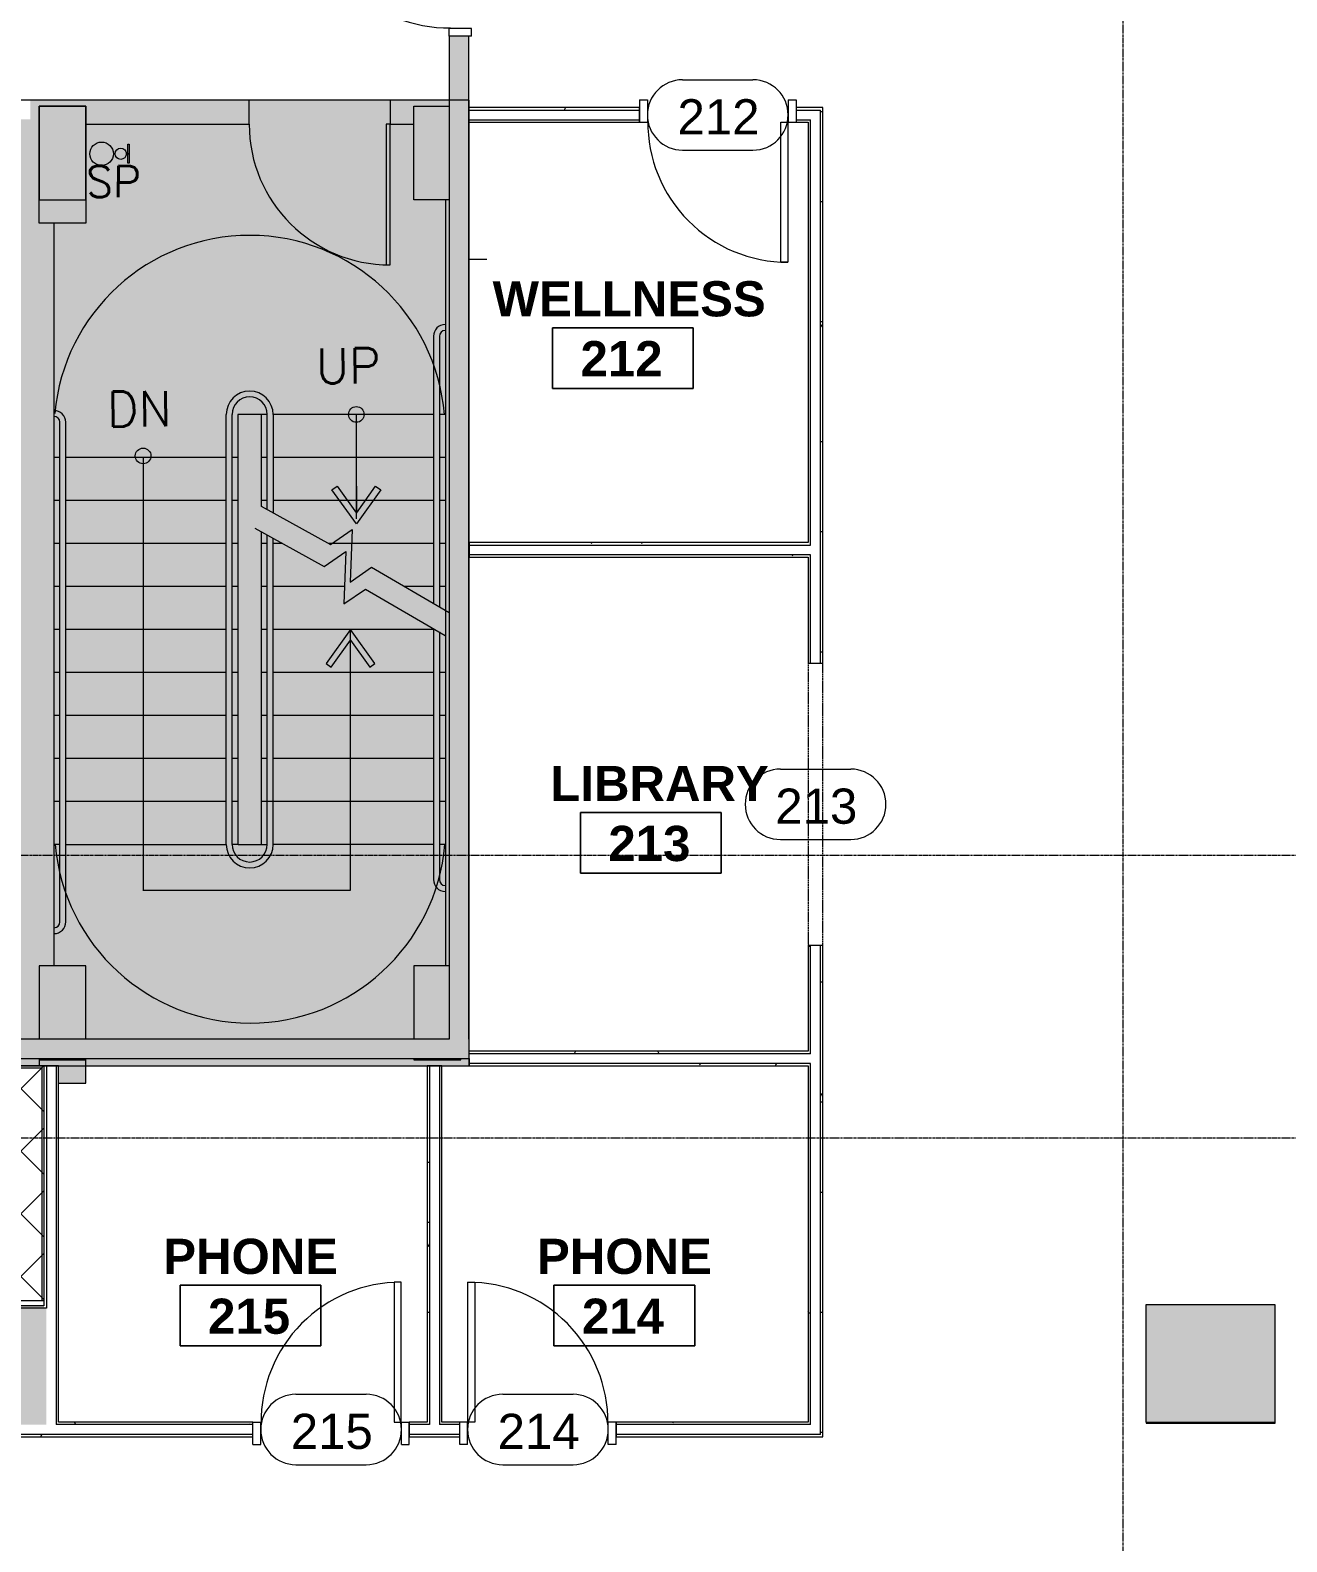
# Model space of a CAD drawing. Header units: inches. Extents: x 920 to 3559, y -583 to 5722.
# Drawn here: x 2636.7 to 2958, y 4664.5 to 5051.2 of the extents above; entities that cross this region are included whole.
import ezdxf

# ---------------------------------------------------------------- set-up
doc = ezdxf.new("R2010")
doc.units = ezdxf.units.IN
doc.header["$MEASUREMENT"] = 0
doc.linetypes.add('Grid Line 1_2_', pattern=[0.875, 0.5, -0.125, 0.125, -0.125])
doc.linetypes.add('Overhead', pattern=[0.15625, 0.09375, -0.0625])
for name, color, linetype, lineweight in [('1900 Duke Street_2nd Flr_LINKED_dwg', 8, 'Continuous', 9), ('A-AREA-IDEN', 2, 'Continuous', 9), ('A-COLS', 52, 'Continuous', 13), ('A-DETL-GENF', 92, 'Continuous', 9), ('A-DETL-MEDM', 33, 'Continuous', 20), ('A-DETL-THIN', 151, 'Continuous', 9), ('A-DOOR', 31, 'Continuous', 13), ('A-DOOR-FRAM', 31, 'Continuous', 20), ('A-DOOR-IDEN', 31, 'Continuous', 9), ('A-WALL', 113, 'Continuous', 13), ('A-WALL-PATT', 111, 'Continuous', 13), ('AE-COLUMN', 7, 'Continuous', 9), ('AE-DOORS', 7, 'Continuous', 9), ('AE-FIXTURE', 7, 'Continuous', 9), ('AE-STAIRS', 7, 'Continuous', 9), ('AE-WALLS-PATT', 7, 'Continuous', 9), ('AE-WALLS-TENANT', 7, 'Continuous', 9), ('I-WALL', 2, 'Continuous', 13), ('Q-CASE', 31, 'Continuous', 9), ('S-GRID', 1, 'Continuous', 9)]:
    doc.layers.add(name, color=color, linetype=linetype, lineweight=lineweight)
doc.styles.add('romans', font='romans__.ttf', dxfattribs={"height": 9})
doc.styles.add('romans_2', font='romans__.ttf', dxfattribs={"height": 8})
doc.styles.add('Swis721 Lt BT', font='swissl.ttf', dxfattribs={"height": 9})
doc.styles.add('Swis721 Lt BT_B', font='', dxfattribs={"height": 9})
doc.styles.get('Swis721 Lt BT_B').set_extended_font_data('Swis721 Lt BT', bold=True)
pattern_1 = [(0, (-27928.1796, 0), (30.72, 7.68), [1.267, -21.773, 1.267, -21.773, -122.88]), (0, (-27928.1796, 0), (30.72, 7.68), [-46.08, 1.267, -44.813, 1.267, -21.773, -53.76]), (0, (-27928.1796, 0), (30.72, 7.68), [-115.2, 1.267, -14.093, 1.267, -37.133]), (120, (-27916.6596, 3.84), (-22.0110751, 22.7643004), [1.267, -21.773, 1.267, -21.773, -122.88]), (120, (-27916.6596, 3.84), (-22.0110751, 22.7643004), [-46.08, 1.267, -44.813, 1.267, -21.773, -53.76]), (120, (-27916.6596, 3.84), (-22.0110751, 22.7643004), [-115.2, 1.267, -14.093, 1.267, -37.133]), (240, (-27912.8196, 19.2), (-8.7089249, -30.4443004), [1.267, -21.773, 1.267, -21.773, -122.88]), (240, (-27912.8196, 19.2), (-8.7089249, -30.4443004), [-46.08, 1.267, -44.813, 1.267, -21.773, -53.76]), (240, (-27912.8196, 19.2), (-8.7089249, -30.4443004), [-115.2, 1.267, -14.093, 1.267, -37.133])]
pattern_2 = [(225, (30568.358, 4786.202), (8.012227, -8.012227), []), (315, (30568.358, 4786.202), (8.012227, 8.012227), [])]

# ---------------------------------------------------------------- blocks, each defined once
blk = doc.blocks.new('1900 Duke Street_2nd Flr_LINKED_dwg_X-CORE$0$DRMX-6424985-FIRST FLOOR CONSTRUCTION')
at = {"layer": 'AE-DOORS', "flags": 128}
blk.add_lwpolyline([(1558.31, 648.31), (1557.31, 648.31), (1557.31, 612.31), (1558.31, 612.31)], close=True, dxfattribs=at)
blk = doc.blocks.new('1900 Duke Street_2nd Flr_LINKED_dwg_X-CORE$0$AHEAD-6424981-FIRST FLOOR CONSTRUCTION')
at = {"layer": 'AE-STAIRS', "flags": 128}
blk.add_lwpolyline([(0, 1.075), (0, 0.306), (0.548, 1.075), (0.693, 0.972), (0, 0), (-0.693, 0.972), (-0.548, 1.075), (0, 0.306)], dxfattribs=at)
blk = doc.blocks.new('1900 Duke Street_2nd Flr_LINKED_dwg_X-CORE$0$AHEAD-6424982-FIRST FLOOR CONSTRUCTION')
at = {"layer": 'AE-STAIRS', "flags": 128}
blk.add_lwpolyline([(0, 1.075), (0, 0.306), (0.548, 1.075), (0.693, 0.972), (0, 0), (-0.693, 0.972), (-0.548, 1.075), (0, 0.306)], dxfattribs=at)
blk = doc.blocks.new('1900 Duke Street_2nd Flr_LINKED_dwg-5565117-FIRST FLOOR CONSTRUCTION')
at = {"layer": 'AE-COLUMN'}
for points in [[(1468.56, 628.97), (1480.56, 628.97), (1480.56, 652.97), (1468.56, 652.97), (1468.56, 637.31)], [(1572.46, 628.97), (1573.44, 628.97), (1573.44, 652.97), (1564.38, 652.93), (1564.38, 628.97), (1572.44, 628.97)], [(1468.56, 622.97), (1480.56, 622.97), (1480.56, 628.97), (1468.56, 628.97)], [(1473.56, 402.97), (1480.56, 402.97), (1480.56, 408.97), (1468.56, 408.97), (1468.56, 407.39), (1473.56, 407.39)], [(1469.81, 346.02), (1469.81, 346.02), (1457.81, 346.02)], [(1784.69, 315.96), (1784.69, 345.96), (1784.63, 345.96), (1784.63, 316.25), (1781.69, 316.25), (1781.69, 315.96), (1784.63, 315.96)], [(1759.19, 315.96), (1781.69, 315.96), (1781.69, 316.25), (1751.69, 316.25), (1751.69, 315.96), (1757.69, 315.96)]]:
    blk.add_hatch(color=256, dxfattribs=at).paths.add_polyline_path(points, flags=0)
h = blk.add_hatch(color=256, dxfattribs=at)
h.paths.add_polyline_path([(1480.56, 408.97), (1480.56, 409.27), (1468.56, 409.27), (1468.56, 408.97)], flags=0)
h.paths.add_polyline_path([(1468.56, 414.27), (1480.56, 414.27), (1480.56, 432.97), (1468.56, 432.97)], flags=0)
h = blk.add_hatch(color=256, dxfattribs=at)
h.paths.add_polyline_path([(1564.38, 408.97), (1576.38, 408.97), (1576.38, 409.27), (1564.38, 409.27)], flags=0)
h.paths.add_polyline_path([(1571.05, 414.27), (1573.44, 414.27), (1573.44, 432.97), (1564.38, 432.97), (1564.38, 414.27)], flags=0)
at = {"layer": 'AE-WALLS-PATT'}
h = blk.add_hatch(color=256, dxfattribs=at)
h.paths.add_polyline_path([(1358.81, 407.39), (1466.31, 407.39), (1466.31, 409.27), (1091.56, 409.27), (1091.56, 408.97), (1067.56, 408.99), (1067.56, 409.27), (1009.81, 409.27), (1009.81, 408.95), (991.94, 408.95), (991.94, 408.39), (986.94, 408.39), (986.94, 408.95), (979.81, 408.97), (979.81, 420.95), (982.69, 420.95), (982.69, 445.06), (984.31, 445.06), (984.31, 449.94), (977.81, 449.94), (977.81, 407.39), (1321.69, 407.39)], flags=0)
h.paths.add_polyline_path([(1093.6, 414.27), (1093.81, 414.27), (1093.81, 604.31), (1194.06, 604.31), (1194.06, 637.56), (1213.06, 637.56), (1213.06, 642.44), (1194.06, 642.44), (1194.06, 654.44), (1165.76, 654.44), (1165.76, 648.31), (1189.19, 648.31), (1189.19, 610.31), (1093.81, 610.31), (1093.81, 648.31), (1129.76, 648.31), (1129.76, 654.44), (1127.44, 654.44), (1127.44, 649.45), (1091.56, 649.45), (1091.56, 640.95), (1089.69, 640.95), (1089.69, 420.99), (1091.56, 420.97), (1091.56, 414.27)], flags=0)
h.paths.add_polyline_path([(979.81, 611.94), (984.31, 611.94), (984.31, 616.81), (982.69, 616.81), (982.69, 640.95), (979.81, 640.95), (979.81, 652.95), (986.94, 652.95), (986.94, 654.44), (977.81, 654.44), (977.81, 611.94)], flags=0)
h.paths.add_polyline_path([(1055.56, 646.06), (1055.56, 649.45), (1003.81, 649.45), (1003.81, 646.06)], flags=0)
h = blk.add_hatch(color=256, dxfattribs=at)
h.paths.add_polyline_path([(1468.56, 407.39), (1468.56, 409.27), (1466.31, 409.27), (1466.31, 407.39)], flags=0)
h.paths.add_polyline_path([(1466.38, 414.27), (1468.56, 414.27), (1468.56, 432.97), (1472.44, 432.97), (1472.44, 622.97), (1468.56, 622.97), (1468.56, 652.97), (1480.56, 652.97), (1480.56, 648.31), (1522.31, 648.31), (1522.31, 654.44), (1466.31, 654.44), (1466.31, 414.27)], flags=0)
h = blk.add_hatch(color=256, dxfattribs=at)
h.paths.add_polyline_path([(1480.56, 407.39), (1578.56, 407.39), (1578.56, 409.27), (1576.38, 409.27), (1576.38, 408.97), (1564.38, 408.97), (1564.38, 409.27), (1480.56, 409.27), (1480.56, 408.97)], flags=0)
h.paths.add_polyline_path([(1578.56, 414.27), (1578.56, 648.81), (1578.44, 648.81), (1578.44, 414.27)], flags=0)
h.paths.add_polyline_path([(1572.44, 432.97), (1573.44, 432.97), (1573.44, 628.97), (1572.46, 628.97), (1572.44, 479.31)], flags=0)
h.paths.add_polyline_path([(1558.31, 648.31), (1564.38, 648.31), (1564.38, 652.97), (1573.44, 652.97), (1573.44, 654.44), (1558.31, 654.44), (1558.31, 652.28)], flags=0)
h.paths.add_polyline_path([(1578.56, 652.56), (1578.56, 654.44), (1578.44, 654.42), (1578.44, 652.56), (1578.54, 652.56)], flags=0)
at = {"layer": 'AE-COLUMN'}
for p, q in [((1564.38, 652.97), (1573.44, 652.97)), ((1468.56, 409.27), (1468.56, 408.97)), ((1468.56, 409.27), (1468.56, 407.39)), ((1468.56, 409.27), (1468.56, 407.39)), ((1468.56, 409.27), (1468.56, 407.39)), ((1564.38, 409.27), (1564.38, 408.97)), ((1751.69, 316.25), (1751.69, 315.96)), ((1754.69, 316.25), (1754.69, 315.96))]:
    blk.add_line(p, q, dxfattribs=at)
at = {"layer": 'AE-COLUMN', "flags": 128}
for points in [[(1468.56, 628.97), (1480.56, 628.97), (1480.56, 652.97), (1468.56, 652.97), (1468.56, 628.97), (1480.56, 628.97), (1480.56, 652.97), (1468.56, 652.97)], [(1468.56, 652.97), (1480.56, 652.97), (1480.56, 622.97), (1468.56, 622.97), (1468.56, 652.97), (1480.56, 652.97), (1480.56, 622.97), (1468.56, 622.97), (1468.56, 652.97), (1480.56, 652.97), (1480.56, 622.97), (1468.56, 622.97)]]:
    blk.add_lwpolyline(points, close=True, dxfattribs=at)
for points in [[(1573.44, 628.97), (1564.38, 628.97), (1564.38, 652.97), (1573.44, 652.97)], [(1573.44, 628.97), (1564.38, 628.97), (1564.38, 652.97), (1573.44, 652.97)], [(1573.44, 628.97), (1564.38, 628.97), (1564.38, 652.97), (1573.44, 652.97)], [(1573.44, 628.97), (1564.38, 628.97), (1564.38, 652.97), (1573.44, 652.97)], [(1573.44, 628.97), (1564.38, 628.97), (1564.38, 652.97)], [(1480.56, 414.27), (1480.56, 432.97), (1468.56, 432.97), (1468.56, 414.27)], [(1480.56, 414.27), (1480.56, 432.97), (1468.56, 432.97), (1468.56, 414.27)], [(1480.56, 414.27), (1480.56, 432.97), (1468.56, 432.97), (1468.56, 414.27)], [(1480.56, 414.27), (1480.56, 432.97), (1468.56, 432.97), (1468.56, 414.27)], [(1480.56, 414.27), (1480.56, 432.97), (1468.56, 432.97), (1468.56, 414.27)], [(1573.44, 432.97), (1564.38, 432.97), (1564.38, 414.27)], [(1573.44, 432.97), (1564.38, 432.97), (1564.38, 414.27)], [(1573.44, 432.97), (1564.38, 432.97), (1564.38, 414.27)], [(1573.44, 432.97), (1564.38, 432.97), (1564.38, 414.27)], [(1573.44, 432.97), (1564.38, 432.97), (1564.38, 414.27)], [(1468.56, 408.97), (1480.56, 408.97), (1480.56, 409.27)], [(1468.56, 409.27), (1468.56, 408.97), (1480.56, 408.97), (1480.56, 409.27)], [(1473.56, 402.97), (1480.56, 402.97), (1480.56, 409.27)], [(1473.56, 402.97), (1480.56, 402.97), (1480.56, 409.27)], [(1473.56, 402.97), (1480.56, 402.97), (1480.56, 409.27)], [(1564.38, 409.27), (1564.38, 408.97), (1576.38, 408.97), (1576.38, 409.27)], [(1564.38, 409.27), (1564.38, 408.97), (1576.38, 408.97), (1576.38, 409.27)], [(1564.38, 408.97), (1576.38, 408.97), (1576.38, 409.27)], [(1564.38, 409.27), (1564.38, 408.97), (1576.38, 408.97), (1576.38, 409.27)], [(1564.38, 409.27), (1564.38, 408.97), (1576.38, 408.97), (1576.38, 409.27)], [(1754.69, 315.96), (1784.69, 315.96), (1784.69, 345.96), (1784.63, 345.96)], [(1754.69, 316.25), (1754.69, 315.96), (1784.69, 315.96), (1784.69, 345.96), (1784.63, 345.96)], [(1751.69, 315.96), (1781.69, 315.96), (1781.69, 316.25)]]:
    blk.add_lwpolyline(points, dxfattribs=at)
at = {"layer": 'AE-DOORS'}
blk.add_arc((1558.31, 648.31), 36, 180, 270, dxfattribs=at)
at = {"layer": 'AE-FIXTURE', "flags": 128}
for points in [[(1491.64, 638.32), (1491.27, 638.32), (1491.27, 643.18), (1491.64, 643.18)], [(1491.27, 640.59), (1490.9, 640.59), (1490.9, 640.91), (1491.27, 640.91)]]:
    blk.add_lwpolyline(points, close=True, dxfattribs=at)
at = {"layer": 'AE-FIXTURE'}
for centre, radius in [((1484.56, 640.75), 3), ((1489.47, 640.75), 1.43)]:
    blk.add_circle(centre, radius, dxfattribs=at)
at = {"layer": 'AE-STAIRS'}
for p, q in [((1569.43, 594.06), (1569.43, 525.76)), ((1570.93, 594.06), (1570.93, 524.88)), ((1549.7, 547.36), (1549.7, 574.06)), ((1572.43, 574.06), (1570.93, 574.06)), ((1473.9, 444.25), (1473.9, 572.06)), ((1475.4, 444.25), (1475.4, 572.06)), ((1473.89, 563.06), (1472.42, 563.06)), ((1516.43, 563.06), (1475.39, 563.06)), ((1495.21, 563.06), (1495.21, 452.32)), ((1519.43, 563.06), (1517.93, 563.06)), ((1526.93, 563.06), (1525.43, 563.06)), ((1569.43, 563.06), (1528.43, 563.06)), ((1572.43, 563.06), (1570.93, 563.06)), ((1473.89, 552.06), (1472.43, 552.06)), ((1516.43, 552.06), (1475.39, 552.06)), ((1519.43, 552.06), (1517.93, 552.06)), ((1526.93, 552.06), (1525.43, 552.06)), ((1569.43, 552.06), (1528.43, 552.06)), ((1572.43, 552.06), (1570.93, 552.06)), ((1473.89, 541.06), (1472.43, 541.06)), ((1516.43, 541.06), (1475.39, 541.06)), ((1519.43, 541.06), (1517.93, 541.06)), ((1526.93, 541.06), (1525.43, 541.06)), ((1530.86, 541.06), (1528.43, 541.06)), ((1569.43, 541.06), (1542.6, 541.06)), ((1572.43, 541.06), (1570.93, 541.06)), ((1473.9, 530.06), (1472.43, 530.06)), ((1516.43, 530.06), (1475.4, 530.06)), ((1519.43, 530.06), (1517.93, 530.06)), ((1526.93, 530.06), (1525.43, 530.06)), ((1546.67, 530.06), (1528.43, 530.06)), ((1543.5, 530.06), (1542.6, 530.06)), ((1569.43, 530.06), (1562.05, 530.06)), ((1572.43, 530.06), (1570.93, 530.06)), ((1473.9, 519.06), (1472.42, 519.06)), ((1516.43, 519.06), (1475.4, 519.06)), ((1519.43, 519.06), (1517.93, 519.06)), ((1526.93, 519.06), (1525.43, 519.06)), ((1569.43, 519.06), (1528.43, 519.06)), ((1569.43, 519.28), (1569.43, 455.06)), ((1570.93, 518.41), (1570.93, 455.06)), ((1473.9, 508.06), (1472.42, 508.06)), ((1516.43, 508.06), (1475.4, 508.06)), ((1519.43, 508.06), (1517.93, 508.06)), ((1526.93, 508.06), (1525.43, 508.06)), ((1569.43, 508.06), (1528.43, 508.06)), ((1572.43, 508.06), (1570.93, 508.06)), ((1473.9, 497.06), (1472.43, 497.06)), ((1516.43, 497.06), (1475.4, 497.06)), ((1519.43, 497.06), (1517.93, 497.06)), ((1526.93, 497.06), (1525.43, 497.06)), ((1569.43, 497.06), (1528.43, 497.06)), ((1572.43, 497.06), (1570.93, 497.06)), ((1473.9, 486.06), (1472.43, 486.06)), ((1516.43, 486.06), (1475.4, 486.06)), ((1519.43, 486.06), (1517.93, 486.06)), ((1526.93, 486.06), (1525.43, 486.06)), ((1569.43, 486.06), (1528.43, 486.06)), ((1572.43, 486.06), (1570.93, 486.06)), ((1473.9, 475.06), (1472.43, 475.06)), ((1516.43, 475.06), (1475.4, 475.06)), ((1519.43, 475.06), (1517.93, 475.06)), ((1569.43, 475.06), (1525.43, 475.06)), ((1572.43, 475.06), (1570.93, 475.06)), ((1473.9, 464.06), (1472.63, 464.06)), ((1572.42, 464.06), (1570.93, 464.06))]:
    blk.add_line(p, q, dxfattribs=at)
at = {"layer": 'AE-STAIRS', "flags": 128}
for points in [[(1475.4, 464.06), (1516.43, 464.06), (1516.43, 574.06)], [(1519.43, 574.06), (1519.43, 464.06), (1517.93, 464.06), (1517.93, 574.06)], [(1525.43, 550.54), (1525.43, 574.06), (1519.43, 574.06)], [(1526.93, 549.71), (1526.93, 574.06), (1525.43, 574.06)], [(1569.43, 574.06), (1528.43, 574.06), (1528.43, 548.88)], [(1525.36, 550.58), (1543.1, 540.79), (1548.63, 544.59), (1548.08, 531.18), (1553.61, 534.99), (1573.44, 523.42)], [(1519.44, 464.06), (1525.43, 464.06), (1525.43, 544.06)], [(1523.76, 544.98), (1541.5, 535.19), (1547.03, 539), (1546.48, 525.59), (1552.01, 529.39), (1572.44, 517.53)], [(1525.43, 464.06), (1526.93, 464.06), (1526.93, 543.23)], [(1569.43, 464.06), (1528.43, 464.06), (1528.43, 542.4)], [(1495.14, 452.32), (1548.18, 452.32), (1548.18, 519.06)]]:
    blk.add_lwpolyline(points, dxfattribs=at)
at = {"layer": 'AE-STAIRS'}
for centre in [(1549.7, 574.06), (1495.18, 563.46)]:
    blk.add_circle(centre, 2, dxfattribs=at)
for centre, radius, start, end in [((1522.4, 569.88), 50, 4.7933, 174.9185), ((1572.43, 594.06), 3, 90, 180), ((1572.43, 594.06), 1.5, 90, 180), ((1522.43, 574.06), 6, 0, 180), ((1522.43, 574.06), 4.5, 0, 180), ((1472.39, 572.06), 3, 0, 90), ((1472.39, 572.06), 1.5, 0, 90), ((1522.52, 468.36), 50, 184.9271, 355.0729), ((1522.44, 464.06), 6, 180, 360), ((1522.44, 464.06), 4.5, 180, 360), ((1572.43, 455.06), 3, 180, 270), ((1572.43, 455.06), 1.5, 180, 270), ((1472.4, 444.25), 3, 270, 360), ((1472.4, 444.25), 1.5, 270, 360)]:
    blk.add_arc(centre, radius, start, end, dxfattribs=at)
at = {"layer": 'AE-WALLS-TENANT'}
for p, q in [((1578.56, 541.27), (1578.56, 648.81)), ((1572.46, 628.95), (1572.46, 432.95)), ((1472.44, 432.95), (1472.44, 622.97)), ((1578.56, 613.83), (1583.06, 613.83)), ((1578.56, 414.27), (1578.56, 537.52)), ((1473.56, 407.39), (1567.81, 407.39)), ((1571.56, 407.39), (1578.56, 407.39))]:
    blk.add_line(p, q, dxfattribs=at)
at = {"layer": 'AE-WALLS-TENANT', "flags": 128}
for points in [[(1480.56, 648.31), (1522.31, 648.31), (1522.31, 654.44), (1463.38, 654.44)], [(1573.44, 654.44), (1558.31, 654.44), (1558.31, 648.31), (1564.38, 648.31)], [(1578.56, 652.56), (1578.56, 654.44), (1578.44, 654.44)]]:
    blk.add_lwpolyline(points, dxfattribs=at)
blk.add_blockref('1900 Duke Street_2nd Flr_LINKED_dwg_X-CORE$0$DRMX-6424985-FIRST FLOOR CONSTRUCTION', (0, 0))
at = {"xscale": 9, "yscale": 9, "zscale": 9}
blk.add_blockref('1900 Duke Street_2nd Flr_LINKED_dwg_X-CORE$0$AHEAD-6424982-FIRST FLOOR CONSTRUCTION', (1549.7, 546.04), dxfattribs=at)
at = {"extrusion": (0, 0, -1), "xscale": 9, "yscale": 9, "zscale": -9, "rotation": 180}
blk.add_blockref('1900 Duke Street_2nd Flr_LINKED_dwg_X-CORE$0$AHEAD-6424981-FIRST FLOOR CONSTRUCTION', (-1548.18, 519.06), dxfattribs=at)
at = {"layer": 'AE-FIXTURE', "insert": (1480.61, 637.68), "char_height": 8, "width": 19.0165, "attachment_point": 1, "rotation": 359.6912, "line_spacing_factor": 0.983083, "style": 'romans_2'}
blk.add_mtext('SP', dxfattribs=at)
at = {"layer": 'AE-STAIRS', "char_height": 9, "width": 22.4905, "attachment_point": 1, "line_spacing_factor": 0.983083, "style": 'romans'}
for s, insert, rotation in [('UP', (1539.31, 590.94), 0.388), ('DN', (1485.87, 579.91), 0.518)]:
    blk.add_mtext(s, dxfattribs=dict(at, insert=insert, rotation=rotation))
blk = doc.blocks.new('Single Flush - OTJ_SOLIDFLUSH_ALUM-5854607-FIRST FLOOR CONSTRUCTION')
at = {"layer": 'A-DOOR', "lineweight": 20}
for p, q in [((-7.42, 27.82), (-8.65, 26.59)), ((17.91, 2.5), (-7.42, 27.82)), ((-8.65, 26.59), (16.67, 1.26)), ((16.67, 1.26), (17.91, 2.5))]:
    blk.add_line(p, q, dxfattribs=at)
at = {"layer": 'A-DOOR', "lineweight": 9}
blk.add_arc((17.91, 2.5), 35.81, 135, 180.5, dxfattribs=at)
at = {"layer": 'A-DOOR-FRAM'}
for p, q in [((-20, -3.25), (-20, 2.5)), ((-20, 2.5), (-18, 2.5)), ((-18, -3.25), (-18, 2.5)), ((18, -3.25), (18, 2.5)), ((18, 2.5), (20, 2.5)), ((20, -3.25), (20, 2.5)), ((-20, -3.25), (-18, -3.25)), ((18, -3.25), (20, -3.25))]:
    blk.add_line(p, q, dxfattribs=at)
blk = doc.blocks.new('Single Flush - OTJ_SOLIDFLUSH_ALUM-5854609-FIRST FLOOR CONSTRUCTION')
at = {"layer": 'A-DOOR', "lineweight": 20}
for p, q in [((16.15625, -1.875), (17.90625, -1.875)), ((16.15625, -37.6875), (16.15625, -1.875)), ((17.90625, -1.875), (17.90625, -37.6875)), ((17.90625, -37.6875), (16.15625, -37.6875))]:
    blk.add_line(p, q, dxfattribs=at)
at = {"layer": 'A-DOOR', "lineweight": 9}
blk.add_arc((17.90625, -1.875), 35.8125, 179.5, 270, dxfattribs=at)
at = {"layer": 'A-DOOR-FRAM'}
for p, q in [((-20, 3.875), (-20, -1.875)), ((-20, 3.875), (-18, 3.875)), ((-18, 3.875), (-18, -1.875)), ((18.000004, 3.875), (18.000004, -1.875)), ((18.000004, 3.875), (20.000004, 3.875)), ((20.000004, 3.875), (20.000004, -1.875)), ((-20, -1.875), (-18, -1.875)), ((18.000004, -1.875), (20.000004, -1.875))]:
    blk.add_line(p, q, dxfattribs=at)
blk = doc.blocks.new('Single Flush - OTJ_SOLIDFLUSH_ALUM-5854608-FIRST FLOOR CONSTRUCTION')
at = {"layer": 'A-DOOR', "lineweight": 20}
for p, q in [((16.15625, 37.6875), (16.15625, 1.875)), ((17.90625, 37.6875), (16.15625, 37.6875)), ((17.90625, 1.875), (17.90625, 37.6875)), ((16.15625, 1.875), (17.90625, 1.875))]:
    blk.add_line(p, q, dxfattribs=at)
at = {"layer": 'A-DOOR', "lineweight": 9}
blk.add_arc((17.90625, 1.875), 35.8125, 90, 180.5, dxfattribs=at)
at = {"layer": 'A-DOOR-FRAM'}
for p, q in [((-20, -3.875), (-20, 1.875)), ((-20, 1.875), (-18, 1.875)), ((-18, -3.875), (-18, 1.875)), ((18.000004, -3.875), (18.000004, 1.875)), ((18.000004, 1.875), (20.000004, 1.875)), ((20.000004, -3.875), (20.000004, 1.875)), ((-20, -3.875), (-18, -3.875)), ((18.000004, -3.875), (20.000004, -3.875))]:
    blk.add_line(p, q, dxfattribs=at)
blk = doc.blocks.new('C-L SHAPE COUNTER TOP - C-L SHAPE COUNTER TOP-6428071-FIRST FLOOR CONSTRUCTION')
at = {"layer": 'Q-CASE'}
h = blk.add_hatch(dxfattribs=at)
h.set_pattern_fill('FP_4', color=256, style=0, pattern_type=2)
h.set_pattern_definition(pattern_2)
h.paths.add_polyline_path([(0, 60), (0, 0), (111, 0), (111, 0.5), (0.5, 0.5), (0.5, 60)], flags=0)
h = blk.add_hatch(dxfattribs=at)
h.set_pattern_fill('FP_4', color=256, style=0, pattern_type=2)
h.set_pattern_definition(pattern_2)
h.paths.add_polyline_path([(12.68, 60), (0.5, 60), (0.5, 0.5), (111, 0.5), (111, 24), (24, 24), (24, 60), (18.64, 60)], flags=0)
for p, q in [((0.5, 60), (0, 60)), ((0.5, 0.5), (0.5, 60)), ((24, 60), (0.5, 60)), ((24, 24), (24, 60)), ((111, 24), (24, 24)), ((111, 0.5), (111, 24)), ((0, 0), (111, 0)), ((111, 0.5), (0.5, 0.5)), ((111, 0), (111, 0.5))]:
    blk.add_line(p, q, dxfattribs=at)
blk = doc.blocks.new('Door-Opening - 30_ x 84_ 2-6427320-FIRST FLOOR CONSTRUCTION')
at = {"layer": 'A-DETL-GENF', "linetype": 'Overhead'}
for p, q in [((35.68, 1.88), (-36.32, 1.88)), ((-36.32, -1.87), (35.68, -1.87))]:
    blk.add_line(p, q, dxfattribs=at)
at = {"layer": 'A-DETL-MEDM'}
for p, q in [((-36.32, 1.88), (-36.32, -1.87)), ((35.68, -1.87), (35.68, 1.88))]:
    blk.add_line(p, q, dxfattribs=at)
blk = doc.blocks.new('Room Tag - Room Name and Number-3379422-FIRST FLOOR CONSTRUCTION')
at = {"layer": 'A-AREA-IDEN'}
for p, q in [((-0.1881, -0.1636), (-0.1881, -0.0018)), ((-0.1881, -0.0018), (0.1869, -0.0018)), ((0.1869, -0.0018), (-0.1881, -0.0018)), ((-0.1881, -0.0018), (-0.1881, -0.1636)), ((0.1869, -0.0018), (0.1869, -0.1636)), ((0.1869, -0.1636), (0.1869, -0.0018)), ((0.1869, -0.1636), (-0.1881, -0.1636)), ((-0.1881, -0.1636), (0.1869, -0.1636))]:
    blk.add_line(p, q, dxfattribs=at)
blk = doc.blocks.new('Door Tag - Door Tag-41184-FIRST FLOOR CONSTRUCTION')
at = {"layer": 'A-DOOR-IDEN'}
for p, q in [((-0.09375, 0.09375), (0.09375, 0.09375)), ((-0.09375, -0.09375), (0.09375, -0.09375))]:
    blk.add_line(p, q, dxfattribs=at)
for centre, start, end in [((-0.09375, 0), 90, 270), ((0.09375, 0), 270, 90)]:
    blk.add_arc(centre, 0.09375, start, end, dxfattribs=at)

msp = doc.modelspace()

# ---------------------------------------------------------------- hatches: boundary and pattern name
at = {"layer": 'A-COLS'}
msp.add_hatch(color=250, dxfattribs=at).paths.add_polyline_path([(2922.36, 4695.06), (2955, 4695.06), (2955, 4725.06), (2922, 4725.06), (2922, 4695.06), (2922.06, 4695.06)], flags=0)
at = {"layer": 'A-DETL-GENF'}
h = msp.add_hatch(color=254, dxfattribs=at)
h.paths.add_polyline_path([(2157.31, 4991.45), (2158.18, 4991.45), (2158.18, 4991.2), (2157.31, 4991.2)], flags=0)
h.paths.add_polyline_path([(2162.31, 4787.2), (2162.31, 4787.77), (2174.18, 4787.78), (2174.18, 4788.08), (2172.93, 4788.08), (2172.93, 4793.08), (2174.18, 4793.08), (2174.18, 4799.77), (2253.18, 4799.8), (2253.18, 4907.12), (2162.31, 4907.12), (2162.31, 4911.12), (2253.18, 4911.12), (2253.18, 5019.77), (2256.68, 5019.77), (2256.68, 4799.8), (2260.06, 4799.8), (2260.06, 5019.77), (2261.93, 5019.77), (2261.93, 5028.27), (2225.93, 5028.27), (2225.93, 5024.87), (2174.18, 5024.87), (2174.18, 5023.25), (2225.93, 5023.25), (2225.93, 5019.75), (2162.31, 5019.77), (2162.31, 5028.27), (2157.31, 5028.27), (2157.31, 4991.45), (2155.31, 4991.45), (2155.31, 4990.75), (2148.18, 4990.75), (2148.18, 4948.75), (2155.31, 4948.75), (2155.31, 4942.95), (2157.31, 4942.95), (2157.31, 4871.45), (2158.18, 4871.45), (2158.18, 4871.2), (2156.31, 4871.2), (2156.31, 4870.75), (2148.18, 4870.75), (2148.18, 4828.75), (2156.31, 4828.75), (2156.31, 4823.2), (2158.18, 4823.2), (2158.18, 4822.95), (2157.31, 4822.95), (2157.31, 4799.77), (2154.68, 4799.77), (2154.68, 4823.87), (2153.06, 4823.87), (2153.06, 4799.77), (2150.18, 4799.77), (2150.18, 4787.77), (2157.31, 4787.76), (2157.31, 4787.2)], flags=0)
h.paths.add_polyline_path([(2002.68, 4791.08), (2002.68, 4796.25), (1944.22, 4796.25), (1944.22, 4791.09)], flags=0)
h.paths.add_polyline_path([(2409.93, 4793.08), (2409.93, 4855.87), (2349.43, 4855.87), (2349.43, 4837.87), (2345.68, 4837.87), (2345.68, 4866.75), (2349.43, 4866.75), (2349.43, 4860.75), (2409.93, 4860.75), (2409.93, 4896.75), (2349.43, 4896.75), (2349.43, 4890.75), (2345.68, 4890.75), (2345.68, 4901.62), (2423.43, 4901.62), (2423.43, 5016.37), (2419.43, 5016.37), (2419.43, 5021.25), (2383.43, 5021.25), (2383.43, 5016.37), (2364.43, 5016.37), (2364.43, 4983.12), (2264.18, 4983.12), (2264.18, 4886.87), (2292.6, 4886.87), (2292.6, 4883.12), (2264.18, 4883.12), (2264.18, 4851.33), (2282.93, 4851.33), (2282.93, 4847.58), (2264.18, 4847.58), (2264.18, 4793.08), (2345.68, 4793.08), (2345.68, 4801.87), (2349.43, 4801.87), (2349.43, 4793.08), (2402.44, 4793.08)], flags=0)
h.paths.add_polyline_path([(2511.56, 4793.08), (2551.56, 4793.08), (2551.56, 4801.87), (2555.31, 4801.87), (2555.31, 4793.08), (2615.81, 4793.08), (2615.81, 4855.87), (2555.31, 4855.87), (2555.31, 4837.87), (2551.56, 4837.87), (2551.56, 4866.75), (2555.31, 4866.75), (2555.31, 4860.75), (2615.81, 4860.75), (2615.81, 4896.75), (2555.31, 4896.75), (2555.31, 4890.75), (2551.56, 4890.75), (2551.56, 4901.62), (2615.81, 4901.62), (2615.81, 5005.87), (2487.18, 5005.87), (2487.18, 5016.37), (2468.31, 5016.37), (2468.31, 5021.25), (2432.31, 5021.25), (2432.31, 5016.37), (2428.31, 5016.37), (2428.31, 4923.4), (2492.06, 4923.4), (2492.06, 4863.56), (2488.31, 4863.56), (2488.31, 4871.4), (2428.31, 4871.4), (2428.31, 4833.59), (2488.31, 4833.59), (2488.31, 4839.56), (2492.06, 4839.56), (2492.06, 4824.12), (2488.31, 4824.12), (2488.31, 4830.09), (2428.31, 4830.09), (2428.31, 4793.08), (2488.31, 4793.08), (2488.31, 4800.12), (2492.06, 4800.12), (2492.06, 4793.08)], flags=0)
h.paths.add_polyline_path([(2423.43, 4793.08), (2423.43, 4896.75), (2414.81, 4896.75), (2414.81, 4793.08)], flags=0)
h.paths.add_polyline_path([(2180.18, 4793.08), (2237.93, 4793.08), (2237.93, 4796.23), (2180.18, 4796.23)], flags=0)
h.paths.add_polyline_path([(2673.64, 4793.08), (2734.75, 4793.08), (2734.75, 4811.78), (2742.81, 4811.78), (2742.81, 5007.78), (2734.75, 5007.78), (2734.75, 5027.12), (2728.68, 5027.12), (2728.68, 5033.25), (2692.68, 5033.25), (2692.68, 5027.12), (2650.93, 5027.12), (2650.93, 5001.78), (2642.81, 5001.78), (2642.81, 4811.78), (2650.93, 4811.78), (2650.93, 4793.08)], flags=0)
h.paths.add_polyline_path([(2620.06, 4793.08), (2636.68, 4793.08), (2636.68, 5028.37), (2592.93, 5028.37), (2592.93, 5012), (2620.06, 5012), (2620.06, 4811.78)], flags=0)
h.paths.add_polyline_path([(2002.68, 4799.75), (2002.68, 4799.77), (2020.43, 4799.77), (2020.43, 4828.75), (2023.31, 4828.75), (2023.31, 4870.75), (2020.43, 4870.75), (2020.43, 4917.77), (1944.22, 4917.75), (1944.22, 4799.75)], flags=0)
h.paths.add_polyline_path([(2154.68, 4875.62), (2154.68, 4943.87), (2153.06, 4943.87), (2153.06, 4875.62)], flags=0)
h.paths.add_polyline_path([(2428.31, 4881.15), (2488.31, 4881.15), (2488.31, 4917.9), (2428.31, 4917.9)], flags=0)
h.paths.add_polyline_path([(2002.68, 4921.25), (2002.68, 4929.77), (2022.06, 4929.77), (2022.06, 5027.14), (1944.22, 5027.14), (1944.22, 4929.77), (1950.21, 4929.77), (1950.21, 4921.25)], flags=0)
h.paths.add_polyline_path([(2157.31, 4942.95), (2157.31, 4943.2), (2158.18, 4943.2), (2158.18, 4942.95)], flags=0)
h.paths.add_polyline_path([(2432.31, 4980.37), (2432.31, 4987.37), (2434.06, 4987.37), (2434.06, 4980.42), (2433.18, 4980.38)], flags=0)
h.paths.add_polyline_path([(2419.43, 4980.37), (2417.68, 4980.42), (2417.68, 4987.37), (2419.43, 4987.37), (2419.43, 4980.38)], flags=0)
h.paths.add_polyline_path([(2300.13, 4989.12), (2359.56, 4989.12), (2359.56, 5027.12), (2336.13, 5027.12), (2336.13, 5033.25), (2300.13, 5033.25), (2300.13, 5027.12), (2271.56, 5027.12), (2271.56, 4989.12), (2283.18, 4989.12)], flags=0)
h.paths.add_polyline_path([(2267.43, 4989.12), (2267.43, 5027.12), (2264.18, 5027.12), (2264.18, 4989.12), (2264.32, 4989.12)], flags=0)
h.paths.add_polyline_path([(2153.06, 4995.62), (2154.68, 4995.62), (2154.68, 5019.77), (2153.06, 5019.77)], flags=0)
h.paths.add_polyline_path([(2502.17, 5012), (2523.18, 5012), (2523.18, 5028.37), (2496.93, 5028.37), (2496.93, 5012)], flags=0)
h.paths.add_polyline_path([(2748.93, 5027.62), (2748.91, 5031.37), (2748.81, 5031.37), (2748.81, 5027.62), (2748.87, 5027.62)], flags=0)
at = {"layer": 'A-WALL'}
msp.add_hatch(color=250, dxfattribs=at).paths.add_polyline_path([(2616.18, 4694.44), (2640.8, 4694.44), (2640.8, 4724.2), (2613.8, 4724.2), (2613.8, 4694.44)], flags=0)
at = {"layer": 'A-WALL-PATT', "lineweight": 9}
h = msp.add_hatch(color=7, dxfattribs=at)
h.paths.add_polyline_path([(2743.81, 4793.08), (2748.81, 4793.08), (2748.81, 5049.64), (2743.81, 5049.64), (2743.81, 4811.78)], flags=0)
h.paths.add_polyline_path([(2746.75, 5089.64), (2748.81, 5089.64), (2748.81, 5093.14), (2743.81, 5093.14), (2743.81, 5089.64)], flags=0)
h = msp.add_hatch(dxfattribs=at)
h.set_pattern_fill('FP_2', color=256, style=0, pattern_type=2)
h.set_pattern_definition(pattern_1)
h.paths.add_polyline_path([(2792.5, 5030.75), (2792.5, 5031.37), (2748.81, 5031.37), (2748.81, 5030.75), (2777.85, 5030.75)], flags=0)
h.paths.add_polyline_path([(2835.62, 5030.75), (2838.75, 5030.75), (2838.75, 5031.37), (2832.5, 5031.37), (2832.5, 5030.75)], flags=0)
h = msp.add_hatch(dxfattribs=at)
h.set_pattern_fill('FP_2', color=256, style=0, pattern_type=2)
h.set_pattern_definition(pattern_1)
h.paths.add_polyline_path([(2838.75, 4691.94), (2839.37, 4691.94), (2839.37, 4817.14), (2838.75, 4817.14), (2838.75, 4694.44)], flags=0)
h.paths.add_polyline_path([(2839.37, 4889.14), (2839.37, 5031.37), (2838.75, 5031.37), (2838.75, 4889.14)], flags=0)
h = msp.add_hatch(dxfattribs=at)
h.set_pattern_fill('FP_2', color=256, style=0, pattern_type=2)
h.set_pattern_definition(pattern_1)
h.paths.add_polyline_path([(2836.25, 4695.06), (2836.25, 4786.83), (2835.62, 4786.83), (2835.62, 4695.06)], flags=0)
h.paths.add_polyline_path([(2835.62, 4789.33), (2836.25, 4789.35), (2836.25, 4817.14), (2835.62, 4817.14), (2835.62, 4789.95)], flags=0)
h.paths.add_polyline_path([(2836.25, 4889.14), (2836.25, 4916.95), (2835.62, 4916.95), (2835.62, 4889.14)], flags=0)
h.paths.add_polyline_path([(2835.62, 4919.45), (2836.25, 4919.47), (2836.25, 5028.25), (2835.62, 5028.25), (2835.62, 4920.08)], flags=0)
h = msp.add_hatch(dxfattribs=at)
h.set_pattern_fill('FP_2', color=256, style=0, pattern_type=2)
h.set_pattern_definition(pattern_1)
h.paths.add_polyline_path([(2835.62, 4919.45), (2835.62, 4920.08), (2748.93, 4920.08), (2748.93, 4919.45), (2835.62, 4919.45)], flags=0)
h = msp.add_hatch(dxfattribs=at)
h.set_pattern_fill('FP_2', color=256, style=0, pattern_type=2)
h.set_pattern_definition(pattern_1)
h.paths.add_polyline_path([(2748.93, 4916.33), (2835.62, 4916.33), (2835.62, 4916.95), (2748.93, 4916.95)], flags=0)
msp.add_hatch(color=7, dxfattribs=at).paths.add_polyline_path([(2746.75, 4788.08), (2748.93, 4788.08), (2748.93, 4793.08), (2172.93, 4793.08), (2172.93, 4788.08), (2746.35, 4788.08)], flags=0)
h = msp.add_hatch(dxfattribs=at)
h.set_pattern_fill('FP_2', color=256, style=0, pattern_type=2)
h.set_pattern_definition(pattern_1)
h.paths.add_polyline_path([(2777.85, 4789.33), (2835.62, 4789.33), (2835.62, 4789.95), (2748.93, 4789.95), (2748.93, 4789.33)], flags=0)
h = msp.add_hatch(dxfattribs=at)
h.set_pattern_fill('FP_2', color=256, style=0, pattern_type=2)
h.set_pattern_definition(pattern_1)
h.paths.add_polyline_path([(2738.8, 4695.06), (2738.8, 4786.2), (2738.18, 4786.2), (2738.18, 4695.06)], flags=0)
h = msp.add_hatch(dxfattribs=at)
h.set_pattern_fill('FP_2', color=256, style=0, pattern_type=2)
h.set_pattern_definition(pattern_1)
h.paths.add_polyline_path([(2835.62, 4786.2), (2835.62, 4786.83), (2748.93, 4786.83), (2748.93, 4786.2), (2777.85, 4786.2)], flags=0)
at = {"layer": 'A-WALL-PATT'}
msp.add_hatch(color=250, dxfattribs=at).paths.add_polyline_path([(2613.3, 4695.06), (2613.8, 4695.06), (2613.8, 4724.2), (2640.18, 4724.2), (2640.18, 4724.83), (2613.18, 4724.83), (2613.18, 4695.06)], flags=0)
at = {"layer": 'A-WALL-PATT', "lineweight": 9}
h = msp.add_hatch(dxfattribs=at)
h.set_pattern_fill('FP_2', color=256, style=0, pattern_type=2)
h.set_pattern_definition(pattern_1)
h.paths.add_polyline_path([(2577.18, 4694.44), (2613.8, 4694.44), (2613.8, 4695.06), (2577.18, 4695.06), (2577.18, 4694.83)], flags=0)
h.paths.add_polyline_path([(2643.3, 4694.44), (2693.61, 4694.44), (2693.61, 4695.06), (2643.3, 4695.06), (2643.3, 4694.59)], flags=0)
h.paths.add_polyline_path([(2836.25, 4694.44), (2836.25, 4695.06), (2786.5, 4695.06), (2786.5, 4694.44)], flags=0)
h.paths.add_polyline_path([(2733.61, 4694.44), (2738.8, 4694.44), (2738.8, 4695.06), (2733.61, 4695.06)], flags=0)
h.paths.add_polyline_path([(2741.3, 4694.44), (2746.5, 4694.44), (2746.5, 4695.06), (2741.3, 4695.06)], flags=0)
h.paths.add_polyline_path([(2529.18, 4694.44), (2529.18, 4695.06), (2432.24, 4695.06), (2432.24, 4694.44)], flags=0)
h.paths.add_polyline_path([(2361.03, 4694.44), (2384.24, 4694.44), (2384.24, 4695.06), (2349.49, 4695.06), (2349.49, 4694.44)], flags=0)
h.paths.add_polyline_path([(2251.42, 4694.44), (2253.91, 4694.44), (2253.91, 4695.06), (2219.06, 4695.06), (2219.06, 4694.44)], flags=0)
h.paths.add_polyline_path([(2283.18, 4694.44), (2302.24, 4694.44), (2302.24, 4695.06), (2282.66, 4695.06), (2282.66, 4694.44)], flags=0)
h.paths.add_polyline_path([(2342.24, 4694.44), (2346.99, 4694.44), (2346.99, 4695.06), (2342.24, 4695.06), (2342.24, 4694.83)], flags=0)
h = msp.add_hatch(dxfattribs=at)
h.set_pattern_fill('FP_2', color=256, style=0, pattern_type=2)
h.set_pattern_definition(pattern_1)
h.paths.add_polyline_path([(2836.25, 4691.31), (2839.37, 4691.31), (2839.37, 4691.94), (2786.5, 4691.94), (2786.5, 4691.31)], flags=0)
h.paths.add_polyline_path([(2616.18, 4691.31), (2693.61, 4691.31), (2693.61, 4691.94), (2577.18, 4691.94), (2577.18, 4691.31), (2613.8, 4691.31)], flags=0)
h.paths.add_polyline_path([(2741.3, 4691.31), (2746.5, 4691.31), (2746.5, 4691.94), (2733.61, 4691.94), (2733.61, 4691.31), (2738.8, 4691.31)], flags=0)
h.paths.add_polyline_path([(2432.24, 4691.31), (2529.18, 4691.31), (2529.18, 4691.94), (2432.24, 4691.94)], flags=0)
h.paths.add_polyline_path([(2251.42, 4691.31), (2302.24, 4691.31), (2302.24, 4691.94), (2215.93, 4691.94), (2215.95, 4691.31), (2237.36, 4691.31)], flags=0)
h.paths.add_polyline_path([(2361.03, 4691.31), (2384.24, 4691.31), (2384.24, 4691.94), (2342.24, 4691.94), (2342.24, 4691.31), (2349.49, 4691.31)], flags=0)

# ---------------------------------------------------------------- linework, layer by layer
at = {"layer": 'A-COLS', "color": 8, "lineweight": 20}
for p, q in [((2955, 4725.06), (2922, 4725.06)), ((2922, 4725.06), (2922, 4695.06)), ((2955, 4695.06), (2955, 4725.06)), ((2922, 4695.06), (2955, 4695.06))]:
    msp.add_line(p, q, dxfattribs=at)
at = {"layer": 'A-DETL-THIN'}
for p, q in [((2748.93, 5033.25), (2588.06, 5033.25)), ((2748.93, 4786.2), (2748.93, 5033.25)), ((2148.18, 4786.2), (2748.93, 4786.2))]:
    msp.add_line(p, q, dxfattribs=at)
at = {"layer": 'A-WALL'}
for p, q in [((2748.81, 5030.75), (2792.5, 5030.75)), ((2748.81, 5028.25), (2792.5, 5028.25)), ((2832.5, 5030.75), (2838.75, 5030.75)), ((2832.5, 5028.25), (2836.25, 5028.25)), ((2836.25, 4919.45), (2836.25, 5028.25)), ((2838.75, 4889.14), (2838.75, 5030.75)), ((2748.93, 4919.45), (2836.25, 4919.45)), ((2836.25, 4916.95), (2748.93, 4916.95)), ((2836.25, 4889.14), (2836.25, 4916.95)), ((2836.25, 4789.33), (2836.25, 4817.14)), ((2838.75, 4691.94), (2838.75, 4817.14)), ((2836.25, 4789.33), (2748.93, 4789.33)), ((2640.8, 4786.2), (2640.8, 4724.2)), ((2643.3, 4786.2), (2643.3, 4694.44)), ((2738.8, 4786.2), (2738.8, 4694.44)), ((2741.3, 4786.2), (2741.3, 4694.44)), ((2836.25, 4786.83), (2748.93, 4786.83)), ((2836.25, 4694.44), (2836.25, 4786.83)), ((2693.61, 4691.94), (2577.18, 4691.94)), ((2693.61, 4694.44), (2643.3, 4694.44)), ((2738.8, 4694.44), (2733.61, 4694.44)), ((2746.5, 4691.94), (2733.61, 4691.94)), ((2746.5, 4694.44), (2741.3, 4694.44)), ((2836.25, 4694.44), (2786.5, 4694.44)), ((2838.75, 4691.94), (2786.5, 4691.94))]:
    msp.add_line(p, q, dxfattribs=at)
at = {"layer": 'A-WALL', "color": 8, "lineweight": 20}
msp.add_line((2640.18, 4724.83), (2613.18, 4724.83), dxfattribs=at)
at = {"layer": 'A-WALL', "color": 55}
for p, q in [((2640.18, 4724.2), (2613.8, 4724.2)), ((2640.8, 4724.2), (2640.18, 4724.2))]:
    msp.add_line(p, q, dxfattribs=at)
at = {"layer": 'I-WALL', "color": 8, "lineweight": 20}
for p, q in [((2743.81, 5049.64), (2743.81, 4793.08)), ((2748.81, 5049.64), (2743.81, 5049.64)), ((2748.81, 4793.08), (2748.81, 5049.64)), ((2743.81, 4793.08), (2172.93, 4793.08)), ((2748.93, 4793.08), (2748.81, 4793.08)), ((2748.93, 4788.08), (2748.93, 4793.08)), ((2172.93, 4788.08), (2748.93, 4788.08))]:
    msp.add_line(p, q, dxfattribs=at)
at = {"layer": 'I-WALL'}
for p, q in [((2792.5, 5031.37), (2748.81, 5031.37)), ((2792.5, 5027.62), (2792.5, 5031.37)), ((2839.37, 5031.37), (2832.5, 5031.37)), ((2832.5, 5031.37), (2832.5, 5027.62)), ((2839.37, 4889.14), (2839.37, 5031.37)), ((2748.81, 5027.62), (2792.5, 5027.62)), ((2832.5, 5027.62), (2835.62, 5027.62)), ((2835.62, 5027.62), (2835.62, 4920.08)), ((2835.62, 4920.08), (2748.93, 4920.08)), ((2748.93, 4920.08), (2748.93, 4916.33)), ((2748.93, 4916.33), (2835.62, 4916.33)), ((2835.62, 4916.33), (2835.62, 4889.14)), ((2835.62, 4817.14), (2835.62, 4789.95)), ((2839.37, 4691.31), (2839.37, 4817.14)), ((2835.62, 4789.95), (2748.93, 4789.95)), ((2748.93, 4788.08), (2748.93, 4786.2)), ((2643.93, 4786.2), (2640.18, 4786.2)), ((2640.18, 4786.2), (2640.18, 4724.83)), ((2643.93, 4695.06), (2643.93, 4786.2)), ((2741.93, 4786.2), (2738.18, 4786.2)), ((2738.18, 4786.2), (2738.18, 4695.06)), ((2741.93, 4695.06), (2741.93, 4786.2)), ((2748.93, 4786.2), (2835.62, 4786.2)), ((2835.62, 4786.2), (2835.62, 4695.06)), ((2693.61, 4695.06), (2643.93, 4695.06)), ((2693.61, 4691.31), (2693.61, 4695.06)), ((2738.18, 4695.06), (2733.61, 4695.06)), ((2733.61, 4695.06), (2733.61, 4691.31)), ((2746.5, 4695.06), (2741.93, 4695.06)), ((2746.5, 4691.31), (2746.5, 4695.06)), ((2835.62, 4695.06), (2786.5, 4695.06)), ((2786.5, 4695.06), (2786.5, 4691.31)), ((2577.18, 4691.31), (2693.61, 4691.31)), ((2733.61, 4691.31), (2746.5, 4691.31)), ((2786.5, 4691.31), (2839.37, 4691.31))]:
    msp.add_line(p, q, dxfattribs=at)
at = {"layer": 'S-GRID', "linetype": 'Grid Line 1_2_'}
for p, q in [((2916.18, 4277.77), (2916.18, 5698.13)), ((3518.09, 4840.08), (1847.48, 4840.08)), ((3518.09, 4767.7), (1847.48, 4767.7))]:
    msp.add_line(p, q, dxfattribs=at)

# ---------------------------------------------------------------- block references
at = {"layer": '1900 Duke Street_2nd Flr_LINKED_dwg', "color": 7}
msp.add_blockref('1900 Duke Street_2nd Flr_LINKED_dwg-5565117-FIRST FLOOR CONSTRUCTION', (1170.37, 4378.81), dxfattribs=at)
at = {"layer": 'A-AREA-IDEN', "xscale": 95.99999999999994, "yscale": 95.99999999999994, "zscale": 95.99999999999994}
for p in [(2788.29, 4975.24), (2795.42, 4851.24), (2693.05, 4730.27), (2788.65, 4730.27)]:
    msp.add_blockref('Room Tag - Room Name and Number-3379422-FIRST FLOOR CONSTRUCTION', p, dxfattribs=at)
at = {"layer": 'A-DOOR'}
for name, p, rotation in [('Single Flush - OTJ_SOLIDFLUSH_ALUM-5854607-FIRST FLOOR CONSTRUCTION', (2746.31, 5069.64), 90), ('Door-Opening - 30_ x 84_ 2-6427320-FIRST FLOOR CONSTRUCTION', (2837.5, 4852.82), 270), ('Single Flush - OTJ_SOLIDFLUSH_ALUM-5854609-FIRST FLOOR CONSTRUCTION', (2766.5, 4693.19), 180)]:
    msp.add_blockref(name, p, dxfattribs=dict(at, rotation=rotation))
for name, p in [('Single Flush - OTJ_SOLIDFLUSH_ALUM-5854609-FIRST FLOOR CONSTRUCTION', (2812.5, 5029.5)), ('Single Flush - OTJ_SOLIDFLUSH_ALUM-5854608-FIRST FLOOR CONSTRUCTION', (2713.61, 4693.19))]:
    msp.add_blockref(name, p, dxfattribs=at)
at = {"layer": 'A-DOOR-IDEN', "xscale": 95.99999999999994, "yscale": 95.99999999999994, "zscale": 95.99999999999994}
for p in [(2812.5, 5029.5), (2837.5, 4853.14), (2713.61, 4693.19), (2766.5, 4693.19)]:
    msp.add_blockref('Door Tag - Door Tag-41184-FIRST FLOOR CONSTRUCTION', p, dxfattribs=at)
at = {"layer": 'Q-CASE', "rotation": 180}
msp.add_blockref('C-L SHAPE COUNTER TOP - C-L SHAPE COUNTER TOP-6428071-FIRST FLOOR CONSTRUCTION', (2640.18, 4786.2), dxfattribs=at)

# ---------------------------------------------------------------- texts
at = {"layer": 'A-AREA-IDEN', "char_height": 9, "attachment_point": 1, "style": 'Swis721 Lt BT_B'}
for s, insert, width in [('WELLNESS', (2754.92, 4986.96), 80.598), ('212', (2777.39, 4971.64), 25.452), ('LIBRARY', (2769.67, 4862.95), 62.115), ('213', (2784.52, 4847.63), 25.452), ('PHONE', (2670.69, 4741.99), 53.934), ('PHONE', (2766.28, 4741.99), 53.934), ('215', (2682.16, 4726.67), 25.452), ('214', (2777.75, 4726.67), 25.452)]:
    msp.add_mtext(s, dxfattribs=dict(at, insert=insert, width=width))
at = {"layer": 'A-DOOR-IDEN', "char_height": 9, "width": 24.543, "attachment_point": 1, "style": 'Swis721 Lt BT'}
for s, insert in [('212', (2802.2, 5033.52)), ('213', (2827.2, 4857.16)), ('215', (2703.31, 4697.21)), ('214', (2756.2, 4697.21))]:
    msp.add_mtext(s, dxfattribs=dict(at, insert=insert))

doc.saveas('drawing.dxf')
